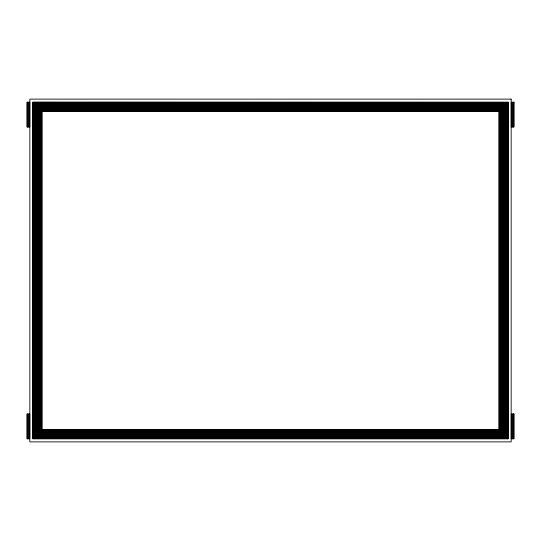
<?xml version="1.0" encoding="UTF-8"?>
<svg xmlns="http://www.w3.org/2000/svg" width="541" height="541" viewBox="0 0 541 541"><rect width="100%" height="100%" fill="white"/><g stroke="black" fill="none" stroke-linecap="round" stroke-linejoin="round"><path stroke-width="0.81" d="M32.927 438.778L42.205 429.5L498.795 429.5L508.073 438.778L32.927 438.778L32.927 102.222L508.073 102.222L508.073 438.778M498.795 429.5L498.795 111.5L508.073 102.222M507.972 102.323L32.927 102.222M507.972 438.677L33.028 438.677L33.028 102.323L42.205 111.5L498.795 111.5M513.774 102.222L513.774 126.966M513.774 414.034L513.774 438.778M513.26 102.222L513.26 126.966M513.26 414.034L513.26 438.778M512.415 102.222L512.415 126.966M512.415 414.034L512.415 438.778M508.046 102.242L508.046 438.758M42.205 111.5L42.205 429.5M28.585 102.222L28.585 126.966M28.585 414.034L28.585 438.778M27.74 102.222L27.74 126.966M27.74 414.034L27.74 438.778M27.226 102.222L27.226 126.966M27.226 414.034L27.226 438.778M511.164 99.125L29.836 99.125L29.836 441.875L511.164 441.875L511.164 99.125M29.755 102.222L27.05 102.222L27.05 126.966L29.755 126.966L29.755 102.222M513.95 102.222L511.245 102.222L511.245 126.966L513.95 126.966L513.95 102.222M507.837 102.452L33.163 102.452L33.163 438.548L507.837 438.548L507.837 102.452M507.661 102.634L33.339 102.634L33.339 438.366L507.661 438.366L507.661 102.634M507.431 102.858L33.569 102.858L33.569 438.142L507.431 438.142L507.431 102.858M507.154 103.142L33.846 103.142L33.846 437.858L507.154 437.858L507.154 103.142M506.829 103.459L34.171 103.459L34.171 437.541L506.829 437.541L506.829 103.459M506.457 103.831L34.543 103.831L34.543 437.169L506.457 437.169L506.457 103.831M506.045 104.244L34.955 104.244L34.955 436.756L506.045 436.756L506.045 104.244M505.598 104.697L35.402 104.697L35.402 436.303L505.598 436.303L505.598 104.697M505.105 105.191L35.895 105.191L35.895 435.809L505.105 435.809L505.105 105.191M504.577 105.711L36.423 105.711L36.423 435.289L504.577 435.289L504.577 105.711M504.023 106.273L36.977 106.273L36.977 434.727L504.023 434.727L504.023 106.273M503.434 106.861L37.566 106.861L37.566 434.139L503.434 434.139L503.434 106.861M502.819 107.476L38.181 107.476L38.181 433.524L502.819 433.524L502.819 107.476M502.183 108.112L38.817 108.112L38.817 432.888L502.183 432.888L502.183 108.112M501.527 108.761L39.473 108.761L39.473 432.239L501.527 432.239L501.527 108.761M500.858 109.438L40.142 109.438L40.142 431.562L500.858 431.562L500.858 109.438M500.175 110.114L40.825 110.114L40.825 430.886L500.175 430.886L500.175 110.114M499.485 110.804L41.515 110.804L41.515 430.196L499.485 430.196L499.485 110.804M29.755 414.034L27.05 414.034L27.05 438.778L29.755 438.778L29.755 414.034M513.95 414.034L511.245 414.034L511.245 438.778L513.95 438.778L513.95 414.034"/></g></svg>
